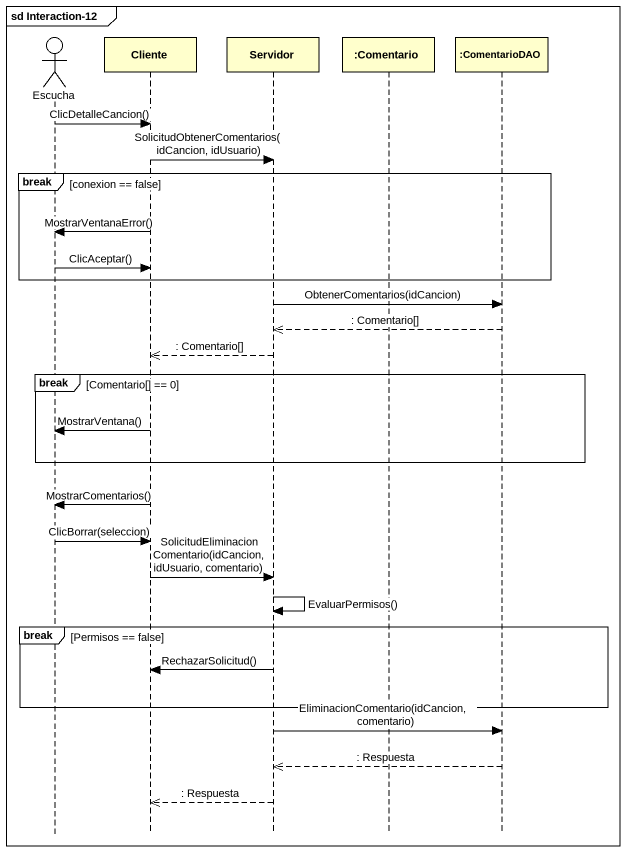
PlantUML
@startuml
mainframe sd Interaction-12
hide footbox
actor Escucha
participant Cliente
participant Servidor
participant ":Comentario" as Comentario
participant ":ComentarioDAO" as ComentarioDAO

Escucha -> Cliente : ClicDetalleCancion()
Cliente -> Servidor : SolicitudObtenerComentarios(idCancion, idUsuario)
break conexion == false
  Cliente -> Escucha : MostrarVentanaError()
  Escucha -> Cliente : ClicAceptar()
end
Servidor -> ComentarioDAO : ObtenerComentarios(idCancion)
ComentarioDAO -->> Servidor : : Comentario[]
Servidor -->> Cliente : : Comentario[]
break Comentario[] == 0
  Cliente -> Escucha : MostrarVentana()
end
Cliente -> Escucha : MostrarComentarios()
Escucha -> Cliente : ClicBorrar(seleccion)
Cliente -> Servidor : SolicitudEliminacionComentario(idCancion, idUsuario, comentario)
Servidor -> Servidor : EvaluarPermisos()
break Permisos == false
  Servidor -> Cliente : RechazarSolicitud()
end
Servidor -> ComentarioDAO : EliminacionComentario(idCancion, comentario)
ComentarioDAO -->> Servidor : : Respuesta
Servidor -->> Cliente : : Respuesta
@enduml
